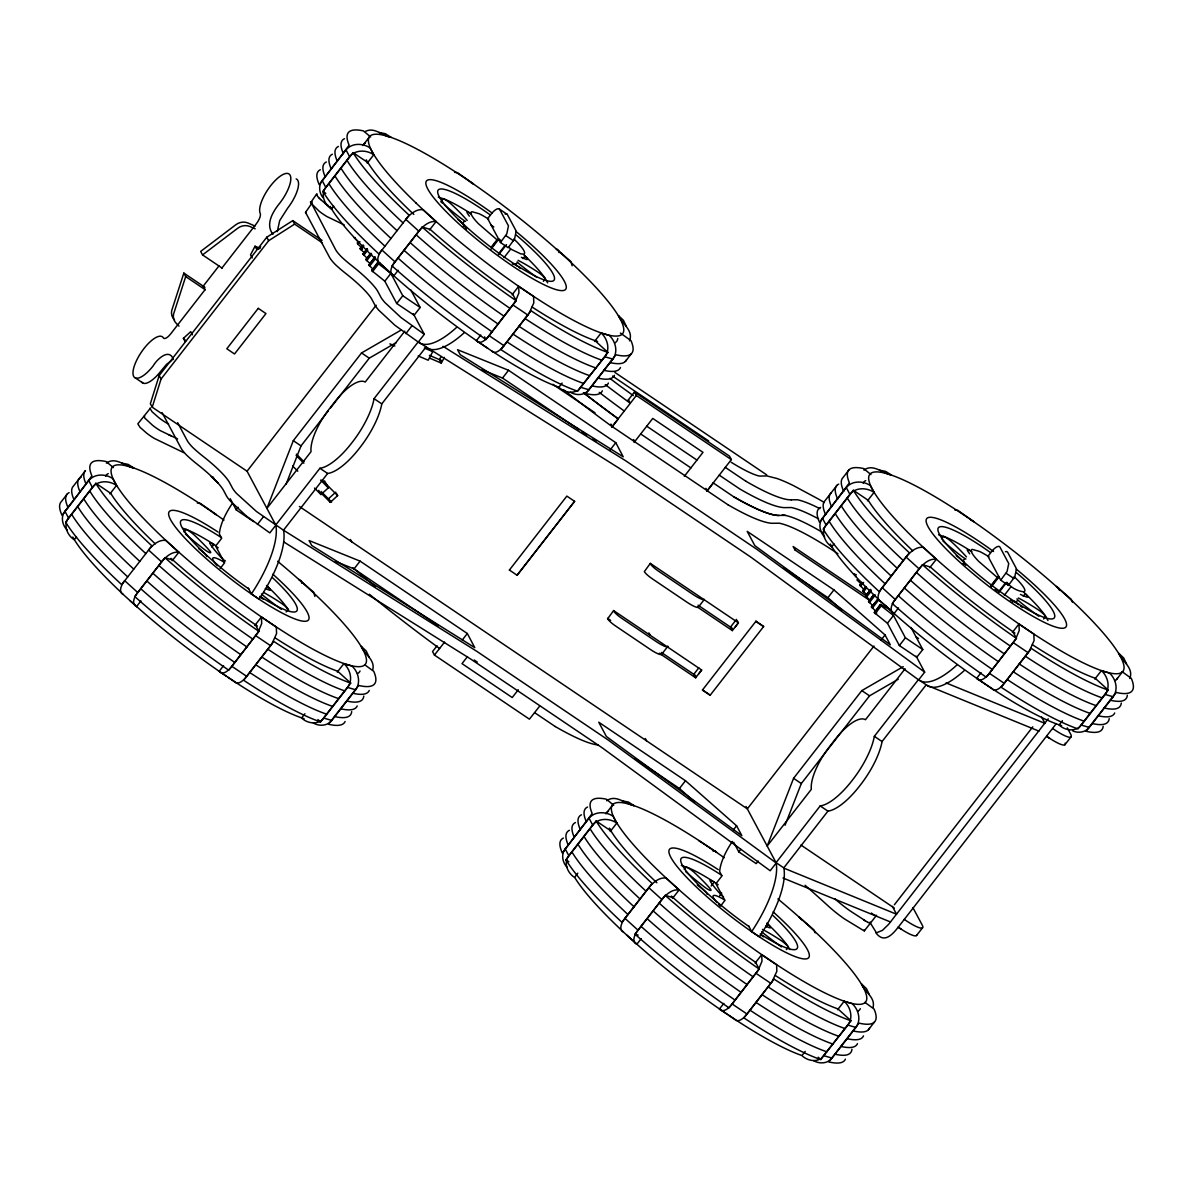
<?xml version="1.0" encoding="UTF-8"?>
<svg xmlns="http://www.w3.org/2000/svg" width="1193" height="1193" viewBox="0 0 1193 1193"><rect width="100%" height="100%" fill="white"/><g stroke="black" fill="none" stroke-linecap="round" stroke-linejoin="round"><path stroke-width="1.5" d="M314.892 596.44L313.714 592.31L298.921 579.44L301.262 581.245L301.844 583.332M572.133 265.771L570.955 261.625L556.162 248.755L558.503 250.56L559.085 252.648M364.521 253.005L360.092 248.77L362.12 245.743M367.444 258.463L363.015 254.243L367.056 248.621M370.367 263.936L365.938 259.701L369.979 254.094M368.846 265.174L374.915 256.972L368.846 265.174L373.275 269.394M410.839 290.003L420.16 307.481L414.135 315.235L396.732 303.499L384.832 281.205L371.769 270.647L377.823 262.43L380.179 263.235M371.769 270.647L377.823 262.43M864.224 589.581L859.795 585.36L861.838 582.333M867.147 595.053L862.718 590.818L865.76 586.509M870.07 600.511L865.656 595.844L870.681 589.387M872.978 605.984L868.579 601.317L873.604 594.845M875.901 611.442L871.486 606.79L878.331 599.14M911.02 627.488L922.785 649.529L916.746 657.283L899.358 645.547L887.443 623.253L874.394 612.695L880.449 604.493L890.575 610.026L877.526 599.02M874.394 612.695L880.449 604.493M372.812 669.646C375.243 659.49 364.223 654.405 361.225 646.263L366.206 651.005L369.01 656.851M873.097 1007.295C875.513 997.154 864.493 992.069 861.495 983.927L866.476 988.669L869.294 994.515M311.925 203.183L305.542 212.354L329.551 257.375A28.766 4.996 37.9 0 0 335.188 264.384A29.05 5.04 37.9 0 0 345.746 273.465A40.1 6.949 37.9 0 1 371.903 299.413L374.289 303.887A34.806 6.04 37.9 0 0 378.777 310.21L394.898 325.257L418.281 342.078L424.32 334.323L413.27 313.64M311.537 203.436L335.591 249.62A28.766 4.996 37.9 0 0 341.228 256.629A29.05 5.04 37.9 0 0 351.786 265.696A40.1 6.949 37.9 0 1 377.942 291.659L380.328 296.118A34.806 6.04 37.9 0 0 384.817 302.44L400.937 317.502L424.32 334.323M629.531 340.87C633.737 330.207 621.926 323.899 618.451 315.593L623.447 320.335L626.25 326.181M1129.801 678.534C1134.006 667.871 1122.21 661.563 1118.736 653.257L1123.717 657.999L1126.535 663.845M322.065 240.404L292.777 220.63L266.785 237.213L159.176 375.541L150.348 403.696L152.227 407.201L247.13 471.265M152.227 407.201L161.055 379.031L268.649 240.718L294.641 224.12L322.393 242.865M204.928 287.304L183.841 273.078L172.493 308.137A11.855 10.871 -28.1 0 0 174.521 320.007M183.841 273.078L185.705 276.567L174.357 311.641A11.855 10.871 -28.1 0 0 176.385 323.512L179.01 326.136M401.355 329.924L361.539 352.949L293.299 440.664L266.904 508.397L311.045 451.655A41.084 14.674 -56 0 1 328.358 410.124L335.68 400.714A41.084 14.674 -56 0 1 365.192 382.058L404.8 331.147M286.141 484.09L301.024 445.884L328.314 410.795M903.235 666.663L861.808 690.613L793.569 778.328L767.188 846.046L811.329 789.319A41.084 14.674 -56 0 1 828.628 747.787L835.95 738.378A41.084 14.674 -56 0 1 865.477 719.722L905.084 668.796M785.069 825.228L801.308 783.547L869.548 695.832L898.225 679.249M260.029 248.353L255.048 246.22L250.53 254.81L252.23 257.986M440.963 356.767L439.456 359.63L441.321 363.119L444.348 357.408M500.449 242.507L506.801 233.813L508.457 225.895L499.688 209.476A10.841 3.877 -56 0 0 491.948 213.129L487.683 218.617L500.449 242.507L508.173 247.726L514.541 239.032L516.196 231.114L507.428 214.695A10.841 3.877 -56 0 0 505.116 214.069M1000.718 580.171L1007.086 571.477L1008.741 563.558L999.973 547.14A10.841 3.877 -56 0 0 992.233 550.793L987.968 556.266L1000.718 580.171L1008.458 585.39L1014.811 576.696L1016.466 568.778L1007.697 552.359A10.841 3.877 -56 0 0 1005.386 551.733M109.95 493.887L116.526 485.417L112.932 478.691C105.804 473.71 94.56 473.397 88.774 480.6L64.929 511.245C60.455 516.882 62.334 525.218 67.136 530.02M116.526 485.417C109.398 480.451 98.154 480.123 92.368 487.326L68.523 517.986C62.975 525.084 67.24 535.418 74.264 539.743L76.456 536.925M367.19 163.217L373.767 154.747L370.173 148.007C363.045 143.041 351.801 142.728 346.015 149.915L322.17 180.575C318.233 185.541 319.187 192.834 322.915 197.62M373.767 154.747C366.639 149.781 355.395 149.453 349.609 156.656L325.764 187.316C320.216 194.414 324.481 204.749 331.505 209.073L333.697 206.255M610.219 831.551L616.811 823.081L613.217 816.34C606.089 811.374 594.845 811.061 589.059 818.249L565.199 848.909C560.74 854.546 562.619 862.882 567.406 867.684M616.811 823.081C609.683 818.1 598.439 817.787 592.653 824.989L568.793 855.649C563.26 862.748 567.525 873.082 574.549 877.407L577.83 873.172M867.46 500.866L874.051 492.411L870.458 485.67C863.329 480.704 852.085 480.391 846.299 487.579L822.439 518.239C817.98 523.876 819.859 532.212 824.646 537.014M874.051 492.411C866.923 487.43 855.679 487.117 849.893 494.32L826.033 524.965C820.501 532.063 824.766 542.412 831.775 546.737L833.982 543.919M304.901 713.742L301.605 717.977C307.421 723.733 318.397 725.15 323.795 718.097L347.64 687.436C353.158 680.144 350.369 669.362 343.882 663.636L337.291 672.106M313.282 722.988C319.038 726.462 327.478 726.09 331.773 720.438L355.618 689.778C361.121 682.485 358.347 671.704 351.846 665.977L343.882 663.636M578.217 390.066L604.881 356.767C610.398 349.474 607.61 338.693 601.123 332.966L594.532 341.437M570.508 392.303C576.279 395.793 584.719 395.42 588.999 389.768L612.859 359.108C618.362 351.816 615.588 341.034 609.086 335.308L601.123 332.966M821.261 1058.4L847.925 1025.1C853.427 1017.808 850.639 1007.026 844.152 1001.3L837.575 1009.77M813.551 1060.637C819.323 1064.111 827.763 1063.753 832.043 1058.102L855.903 1027.441C861.406 1020.149 858.617 1009.367 852.13 1003.641L844.152 1001.3M1062.426 720.721L1059.13 724.956C1064.946 730.727 1075.907 732.144 1081.305 725.09L1105.165 694.43C1110.668 687.138 1107.879 676.356 1101.393 670.63L1094.816 679.1M1072.79 730.951C1078.293 733.382 1085.511 732.398 1089.284 727.432L1113.129 696.772C1118.646 689.479 1115.858 678.698 1109.371 672.971L1101.393 670.63M1048.229 718.797L888.606 924.351L882.432 930.361L876.452 932.822L870.07 922.532M1055.969 724.017L897.867 927.677C892.14 934.82 883.894 943.976 875.692 932.538M172.239 560.71L178.831 552.24C171.807 551.3 165.782 556.877 161.562 561.843L137.717 592.503C134.839 596.023 130.678 603.926 136.569 606.581L140.953 600.929M429.48 230.04L436.071 221.57C429.048 220.63 423.023 226.208 418.803 231.174L394.958 261.834C392.079 265.353 387.919 273.257 393.809 275.911L398.194 270.259M672.524 898.374L679.115 889.903L666.052 878.048C659.028 877.109 653.003 882.686 648.783 887.652L624.938 918.312C622.06 921.831 617.899 929.735 623.79 932.389L636.838 944.245L641.237 938.593M929.765 567.704L936.356 559.234L923.293 547.378C916.269 546.424 910.244 552.016 906.024 556.982L882.179 587.642C879.301 591.161 875.14 599.05 881.03 601.704L894.079 613.56L898.478 607.923M679.115 889.903C672.077 888.964 666.067 894.541 661.847 899.507L638.001 930.167C635.123 933.687 630.963 941.59 636.838 944.245M936.356 559.234C929.317 558.279 923.307 563.871 919.087 568.837L895.227 599.497C892.364 603.017 888.203 610.905 894.079 613.56M223.553 665.679L219.169 671.331C223.106 676.118 229.28 669.646 231.889 666.335L258.016 632.35L261.699 623.566L261.431 616.99L254.855 625.46M480.794 335.009L476.41 340.661C480.347 345.448 486.52 338.976 489.13 335.665L515.257 301.68L518.94 292.896L518.672 286.32L512.08 294.79M219.169 671.331L234.037 681.367C237.989 686.154 244.147 679.697 246.757 676.371L271.795 644.086L276.567 633.602L276.314 627.041L261.431 616.99M476.41 340.661L491.277 350.697C495.229 355.484 501.388 349.012 503.998 345.702L529.036 313.416L533.808 302.933L533.539 296.356L518.672 286.32M723.838 1003.343L719.439 1008.995C723.39 1013.782 729.549 1007.31 732.159 1003.984L758.301 970.013L761.984 961.23L761.716 954.654L755.124 963.124M981.078 672.673L976.679 678.325C980.631 683.112 986.79 676.64 989.4 673.314L1015.541 639.344L1019.225 630.545L1018.956 623.984L1012.365 632.454M719.439 1008.995L734.321 1019.031C738.258 1023.818 744.432 1017.346 747.042 1014.035L772.065 981.75L776.852 971.266L776.583 964.69L761.716 954.654M976.679 678.325L991.562 688.361C995.499 693.148 1001.673 686.676 1004.282 683.35L1029.305 651.08L1034.092 640.581L1033.824 634.02L1018.956 623.984M659.267 653.227L695.653 677.788L701.648 670.004L613.605 610.577L607.625 618.809A7.904 1.372 37.9 0 0 615.439 625.893L650.23 649.38A19.744 3.43 37.9 0 0 661.369 652.467L695.623 675.536M697.487 607.073L732.368 630.605L738.363 622.821L737.155 620.509M218.945 265.935L203.213 286.156L205.092 289.645L170.674 333.891A9.261 3.311 -56 0 1 163.784 338.335L163.486 338.051A24.65 8.813 -56 0 0 143.965 348.565A24.65 8.813 -56 0 0 133.676 376.377A24.65 8.813 -56 0 0 153.196 365.848C156.686 359.645 169.331 347.372 173.388 359.54M221.943 267.993L256.346 223.762A9.261 3.311 -56 0 0 260.313 213.577A24.65 8.813 -56 0 1 270.617 185.78A24.65 8.813 -56 0 1 290.138 175.252A24.65 8.813 -56 0 1 279.833 203.049C273.108 211.325 264.95 224.18 272.943 234.305M67.375 493.872L61.335 501.627A179.591 31.152 37.9 0 0 61.708 514.66L62.051 515.361L73.131 501.135M258.613 249.218L260.685 246.548M183.797 452.654L154.449 438.472A15.226 2.64 37.9 0 1 146.724 433.208L140.013 427.303L137.836 423.843L150.482 408.081M344.18 224.881L327.091 216.649A15.226 2.64 37.9 0 1 319.366 211.385L310.568 202.75L316.518 194.25M95.843 483.284L65.645 522.102L66.107 522.892A179.591 31.152 37.9 0 0 120.269 583.347L121.686 584.659L151.884 545.842L150.452 544.53A179.591 31.152 37.9 0 1 96.29 484.075L95.843 483.284L110.487 493.171M353.083 152.615L353.531 153.405A179.591 31.152 37.9 0 0 407.693 213.86L409.124 215.172L378.927 253.99L377.495 252.662A179.591 31.152 37.9 0 1 323.348 192.207L322.885 191.432L353.083 152.615L367.727 162.502L366.296 159.817M363.91 144.025L369.949 136.256M361.613 247.533L357.945 244.282L359.958 241.702M360.092 248.77L363.119 244.893M360.868 249.755L363.895 245.862M363.015 254.243L367.041 249.069M363.79 255.213L367.817 250.038M365.938 259.701L370.963 253.244M366.713 260.685L371.739 254.213M369.621 266.143L375.661 258.389M372.544 271.616L378.584 263.847L377.808 262.878M183.99 531.929L186.004 529.334A7.904 1.372 37.9 0 1 195.19 535.896A76.203 13.212 37.9 0 1 209.953 551.091A7.844 1.357 37.9 0 1 204.316 549.436A76.203 13.212 37.9 0 1 185.347 533.942M441.231 201.259L443.244 198.664A7.904 1.372 37.9 0 1 452.43 205.226A76.203 13.212 37.9 0 1 467.194 220.407M172.791 560.009L164.932 557.698L134.749 596.515L136.226 597.842A179.591 31.152 37.9 0 0 227.073 669.064L228.743 670.198L258.941 631.395L255.391 624.759M430.032 229.339L422.173 227.028L391.99 265.845L393.466 267.172A179.591 31.152 37.9 0 0 484.313 338.38L485.983 339.528L516.181 300.711L512.632 294.089M384.832 281.205L390.872 273.436L378.584 263.847M376.168 305.229L247.055 471.205L275.851 525.159L269.827 532.913L246.444 516.092L230.324 501.045A34.806 6.04 37.9 0 1 225.835 494.707L223.449 490.248A40.1 6.949 37.9 0 0 197.292 464.301A29.05 5.04 37.9 0 1 186.734 455.219A28.766 4.996 37.9 0 1 181.097 448.21L162.084 412.614M253.602 521.595L236.199 509.858L238.212 507.279M396.732 303.499L402.772 295.745L390.872 273.436M211.907 547.05L213.905 544.455A7.904 1.372 37.9 0 0 210.207 544.023A76.203 13.212 37.9 0 0 220.496 556.803A7.844 1.357 37.9 0 0 223.27 559.308M220.123 568.539L224.597 562.783L215.65 546.036L221.689 538.267L219.378 533.942A36.7 13.108 -56 0 1 232.098 503.774M330.595 407.872L369.263 358.168L396.344 342.51M257.42 524.458L263.459 516.688M405.874 333.622L411.913 325.853M491.471 246.906L496.989 239.793L498.704 239.286L490.964 249.233M456.576 327.419A76.456 27.32 -56 0 1 418.191 341.929L374.05 398.671A49.852 17.806 -56 0 1 351.92 442.722A49.852 17.806 -56 0 1 319.918 468.267L275.777 524.995A76.456 27.32 -56 0 1 251.395 593.92L259.135 599.14A76.456 27.32 -56 0 0 283.502 530.214L327.643 473.472A49.852 17.806 -56 0 0 359.66 447.927A49.852 17.806 -56 0 0 381.79 403.875L425.931 347.148A76.456 27.32 -56 0 0 464.301 332.638M491.755 247.369L495.095 243.074M498.361 254.02L505.057 245.415M498.778 254.586L506.518 244.625M504.057 257.599L510.693 249.069L520.73 253.855L523.548 254.169A34.672 6.01 37.9 0 0 517.136 242.179L513.87 239.003M321.23 493.201L330.297 502.342L337.634 495.632L336.381 493.305M265.771 589.267L267.784 586.688A7.904 1.372 37.9 0 1 268.708 589.894A76.203 13.212 37.9 0 1 265.338 588.537M523.011 258.598L525.024 256.018A7.904 1.372 37.9 0 1 525.949 259.224A76.203 13.212 37.9 0 1 521.371 257.33M286.111 611.979L288.124 609.384A7.904 1.372 37.9 0 0 279.669 602.107A76.203 13.212 37.9 0 0 263.713 592.503M543.352 281.309L545.365 278.715A7.904 1.372 37.9 0 0 536.91 271.437A76.203 13.212 37.9 0 0 518.09 260.313M335.367 561.351L354.053 568.897L360.092 561.128L467.328 633.513L474.769 647.65L311.746 545.499L309.106 540.548L360.092 561.128M482.121 369.83L502.521 378.062L508.546 370.292L615.782 442.678L623.223 456.815L460.2 354.664L457.56 349.713L508.546 370.292M562.142 383.072L558.846 387.307C563.484 391.572 570.597 393.75 576.547 391.021M350.697 683.082L349.773 682.784A179.591 31.152 37.9 0 1 275.449 642.52L273.808 641.431L243.611 680.234L245.266 681.337A179.591 31.152 37.9 0 0 319.575 721.586L320.514 721.899L350.697 683.082L337.843 671.405M607.938 352.412L577.755 391.215L576.816 390.916A179.591 31.152 37.9 0 1 502.507 350.667L500.851 349.564L531.049 310.762L532.689 311.85A179.591 31.152 37.9 0 0 607.013 352.114L607.938 352.412L595.083 340.736M625.341 361.464L631.38 353.71M437.056 645.771L432.552 651.557L434.431 655.061L529.424 719.17L539.639 706.167M627.757 400.639L634.467 392.005L729.475 456.114L731.339 459.618L706.703 491.277M434.431 655.061L444.646 642.043M611.711 427.154L636.346 395.509L634.467 392.005M563.722 389.857A287.916 49.942 37.9 0 0 612.248 426.691L618.302 418.922A287.916 49.942 37.9 0 1 583.466 392.706M509.381 570.06L566.854 496.094L574.623 501.358L517.121 575.265L509.351 570M462.302 639.985L467.328 633.513M609.757 450.447L615.782 442.678M517.091 575.22L574.594 501.299M467.507 656.582L462.004 663.636L512.229 697.547L518.284 689.763M634.079 442.454L652.765 418.43L702.99 452.326L684.305 476.35M735.365 626.713L738.407 622.835L650.319 563.379L644.339 571.626A7.904 1.372 37.9 0 0 652.139 578.694L686.944 602.182A19.744 3.43 37.9 0 0 698.516 606.7M727.864 504.699L707.255 490.815L713.295 483.046M661.638 654.316L667.677 646.546M698.352 607.118L704.392 599.363A19.744 3.43 37.9 0 1 692.984 594.427L658.178 570.94A7.904 1.372 37.9 0 1 650.379 563.857L650.319 563.379M836.964 485.342L824.885 500.866A179.591 31.152 37.9 0 0 825.273 513.885L825.616 514.601M849.043 469.818L843.004 477.573A179.591 31.152 37.9 0 0 843.376 490.591L843.734 491.307M596.112 820.948L596.575 821.738A179.591 31.152 37.9 0 0 650.737 882.194L652.153 883.506L621.971 922.308L620.539 920.996A179.591 31.152 37.9 0 1 566.377 860.541L565.929 859.765L596.112 820.948L610.771 830.835L609.34 828.151M853.353 490.278L823.17 529.081L823.617 529.871A179.591 31.152 37.9 0 0 877.78 590.326L879.211 591.639L909.394 552.836L907.977 551.524A179.591 31.152 37.9 0 1 853.815 491.069L853.353 490.278L868.012 500.165M606.954 812.358L612.978 804.589M635.317 758.733L679.443 788.513L685.483 780.744L736.588 825.78L741.852 835.652L606.372 736.484L598.752 722.212L685.483 780.744M783.771 567.898L827.897 597.678L833.937 589.909L885.042 634.944L890.321 644.816L754.826 545.648L747.206 531.377L833.937 589.909M859.795 585.36L861.808 582.766M860.571 586.33L863.598 582.452M862.718 590.818L865.745 586.941M863.493 591.803L866.506 587.925M865.641 596.291L870.666 589.819M866.416 597.261L871.442 590.803M868.564 601.764L873.589 595.292M869.324 602.733L875.364 594.964M871.472 607.222L877.511 599.468M872.247 608.191L878.287 600.437M875.17 613.664L881.209 605.895L880.434 604.926M684.275 869.593L686.288 866.998A7.904 1.372 37.9 0 1 695.474 873.544A76.203 13.212 37.9 0 1 710.238 888.74A7.844 1.357 37.9 0 1 704.586 887.085A76.203 13.212 37.9 0 1 685.632 871.606M941.516 538.923L943.529 536.328A7.904 1.372 37.9 0 1 952.715 542.875A76.203 13.212 37.9 0 1 966.464 556.922M755.676 962.423L759.21 969.044L729.027 1007.861L727.357 1006.713A179.591 31.152 37.9 0 1 636.51 935.506L635.019 934.179L665.217 895.361L673.076 897.673M930.316 566.988L922.457 564.692L892.26 603.494L893.751 604.836A179.591 31.152 37.9 0 0 984.598 676.043L986.268 677.192L1016.451 638.374L1012.917 631.753M887.443 623.253L893.482 615.484L881.209 605.895M873.992 646.054L747.34 808.869L299.368 506.473M733.561 829.657L736.588 825.78M881.016 640.119L885.042 634.944M711.177 885.996L714.189 882.119A7.904 1.372 37.9 0 0 710.491 881.687A76.203 13.212 37.9 0 0 720.781 894.467A7.844 1.357 37.9 0 0 723.54 896.972M758.226 861.048L756.213 863.628L738.81 851.891L740.823 849.312M899.358 645.547L905.398 637.793L893.482 615.484M719.677 895.689L721.69 893.095M990.637 585.987L997.273 577.457L998.988 576.935L991.249 586.896M964.585 670.287A76.456 27.32 -56 0 1 926.2 684.812L882.059 741.539A49.852 17.806 -56 0 1 859.929 785.59A49.852 17.806 -56 0 1 827.927 811.136L783.786 867.878A76.456 27.32 -56 0 1 759.404 936.803L751.679 931.584A76.456 27.32 -56 0 0 776.061 862.658L820.188 805.916A49.852 17.806 -56 0 0 852.205 780.371A49.852 17.806 -56 0 0 874.335 736.32L918.476 679.592A76.456 27.32 -56 0 0 956.846 665.083M992.024 585.032L998.72 576.428M746.072 806.513L776.225 862.986L770.186 870.741L602.256 747.862L470.847 659.147L283.755 541.92M916.149 656.165L924.679 672.151L918.64 679.906L750.71 557.027L619.301 468.312L418.191 341.929M998.645 591.683L1005.341 583.079M999.063 592.25L1006.803 582.288C1010.889 587.508 1017.241 591.072 1023.818 591.817A34.672 6.01 37.9 0 0 1017.42 579.843L1014.139 576.666M1004.342 595.262L1010.978 586.732M766.04 926.931L768.053 924.351A7.904 1.372 37.9 0 1 768.993 927.558A76.203 13.212 37.9 0 1 765.608 926.2M1023.281 596.261L1025.294 593.682A7.904 1.372 37.9 0 1 1026.234 596.873A76.203 13.212 37.9 0 1 1020.403 594.412M786.381 949.643L788.394 947.048A7.904 1.372 37.9 0 0 779.939 939.771A76.203 13.212 37.9 0 0 762.536 929.392M1043.621 618.973L1045.635 616.378A7.904 1.372 37.9 0 0 1037.179 609.101A76.203 13.212 37.9 0 0 1018.36 597.976M805.111 885.281A432.149 74.965 37.9 0 1 828.762 906.471A27.737 4.817 37.9 0 0 844.54 918.953L864.254 930.958L876.587 915.255M894.377 904.771L1032.81 726.835M805.186 1051.406L801.89 1055.641C806.528 1059.906 813.641 1062.083 819.591 1059.354M916.492 935.536L922.532 927.781M1064.946 744.7L1070.986 736.946M850.982 1020.746L850.042 1020.447A179.591 31.152 37.9 0 1 775.733 980.184L774.093 979.095L743.895 1017.897L745.536 1018.986A179.591 31.152 37.9 0 0 819.859 1059.25L820.799 1059.548L850.982 1020.746L838.112 1009.069M1108.222 690.076L1078.025 728.878L1077.1 728.58A179.591 31.152 37.9 0 1 1002.776 688.316L1001.136 687.228L1031.334 648.41L1032.974 649.514A179.591 31.152 37.9 0 0 1107.283 689.763L1108.222 690.076L1095.353 678.385M1116.529 679.503L1122.568 671.734A160.354 27.812 37.9 0 0 950.448 506.19A160.354 27.812 37.9 0 0 916.164 540.548A160.354 27.812 37.9 0 0 1122.568 671.734M868.385 1029.798L874.424 1022.043M736.528 619.346L730.489 627.1L732.368 630.605M698.815 667.826L693.789 674.299L695.653 677.788M698.651 673.896L701.693 670.034M635.019 441.291L633.468 439.531M185.094 341.511L183.394 338.335L190.746 331.654L192.431 334.83M314.52 488.071L320.962 494.558L328.314 487.877L324.571 480.868M335.755 492.142L328.433 498.838L330.297 502.342M255.034 226.088L248.248 223.091A11.855 10.871 -28.1 0 0 235.498 224.985L200.678 251.41L202.556 254.914L237.377 228.489A11.855 10.871 -28.1 0 1 250.112 226.581L255.198 228.832M171.926 360.346L166.632 364.253L160.921 371.068A24.65 8.813 -56 0 1 141.4 381.596M106.401 463.108C115.796 456.322 124.937 466.433 133.87 468.044L128.173 464.405L121.925 463.152M863.911 470.087C873.321 463.302 882.447 473.412 891.395 475.023L885.683 471.399L879.435 470.146M606.67 800.757C616.08 793.971 625.207 804.082 634.154 805.693L628.443 802.069L622.194 800.816M317.01 193.892L316.607 194.981M310.478 202.02L312.223 202.064M144.442 415.835L144.696 417.982L152.764 425.454A15.226 2.64 37.9 0 0 160.488 430.718L177.593 438.935M365.341 131.454C374.691 126.547 382.431 136.181 391.11 137.359L385.414 133.735L379.15 132.483M454.578 172.344L457.441 172.642L473.561 184.005L470.519 182.246M197.337 503.014L200.2 503.312L216.321 514.675L213.279 512.915M954.847 510.007L957.711 510.291L973.831 521.669L970.789 519.909M712.489 850.713L715.353 851.012L716.59 852.339L698.68 840.543M791.198 499.822L797.401 499.763A115.065 19.968 37.9 0 1 819.845 508.636M782.205 514.988L785.322 515.301M512.99 263.802L515.794 264.115A34.672 6.01 37.9 0 0 516.852 262.982M355.082 237.526L354.261 237.839L358.69 242.075M358.004 242.984L357.199 242.865L357.945 244.282M360.107 248.338L362.463 249.128M363.03 253.796L363.835 253.93M365.953 259.269L366.758 259.388M368.876 264.727L369.681 264.861M371.784 270.2L372.589 270.319M857.707 579.574L856.887 579.887L861.316 584.123M859.825 584.913L860.63 585.047M865.656 595.844L866.461 595.978L793.136 546.513L795 550.003M868.579 601.317L869.384 601.436M871.486 606.79L872.292 606.909M874.409 612.248L876.766 613.053M438.293 197.128L444.586 199.171A73.399 12.735 37.9 0 1 469.043 212.429L471.459 213.979M609.877 362.508L610.727 362.732A179.591 31.152 37.9 0 0 626.489 359.779M603.837 370.277L604.687 370.486A179.591 31.152 37.9 0 0 620.449 367.533M597.797 378.032L598.647 378.256A179.591 31.152 37.9 0 0 614.425 375.303M591.773 385.801L592.608 386.01A179.591 31.152 37.9 0 0 608.385 383.057M938.578 534.792L944.871 536.835A73.399 12.735 37.9 0 1 969.327 550.092L971.728 551.643M1110.161 700.172L1110.996 700.395A179.591 31.152 37.9 0 0 1127.31 695.28M1104.121 707.941L1104.957 708.15A179.591 31.152 37.9 0 0 1121.271 703.05M1098.082 715.696L1098.932 715.919A179.591 31.152 37.9 0 0 1114.694 712.967M1092.042 723.465L1092.892 723.674A179.591 31.152 37.9 0 0 1109.192 718.574M352.636 693.178L353.486 693.401A179.591 31.152 37.9 0 0 369.248 690.449M346.596 700.947L347.446 701.171A179.591 31.152 37.9 0 0 363.761 696.056M340.572 708.702L341.407 708.925A179.591 31.152 37.9 0 0 357.184 705.973M334.532 716.471L335.367 716.695A179.591 31.152 37.9 0 0 351.681 711.58M681.337 865.462L687.63 867.505A73.399 12.735 37.9 0 1 712.087 880.762L718.156 884.729M852.92 1030.841L853.756 1031.065A179.591 31.152 37.9 0 0 869.533 1028.112M846.881 1038.611L847.716 1038.82A179.591 31.152 37.9 0 0 863.493 1035.867M840.841 1046.365L841.691 1046.589A179.591 31.152 37.9 0 0 857.454 1043.636M834.802 1054.135L835.652 1054.344A179.591 31.152 37.9 0 0 851.951 1049.244M604.881 356.767L612.859 359.108M581.036 387.427L588.999 389.768M1105.165 694.43L1113.129 696.772M1081.305 725.09L1089.284 727.432M347.64 687.436L355.618 689.778M323.795 718.097L331.773 720.438M635.019 934.179L638.166 935.088M847.925 1025.1L855.903 1027.441M824.065 1055.76L832.043 1058.102M601.913 360.167L600.974 359.868A179.591 31.152 37.9 0 1 526.65 319.605L525.009 318.516M595.874 367.936L594.934 367.638A179.591 31.152 37.9 0 1 520.61 327.374L518.97 326.286M589.834 375.691L588.895 375.392A179.591 31.152 37.9 0 1 514.571 335.129L512.93 334.04M583.795 383.46L582.855 383.162A179.591 31.152 37.9 0 1 508.546 342.898L506.891 341.809M1102.183 697.83L1101.243 697.532A179.591 31.152 37.9 0 1 1026.934 657.268L1025.294 656.18M1096.143 705.6L1095.204 705.287A179.591 31.152 37.9 0 1 1020.895 665.038L1019.254 663.934M1090.104 713.354L1089.179 713.056A179.591 31.152 37.9 0 1 1014.855 672.792L1013.215 671.704M1084.064 721.124L1083.14 720.811A179.591 31.152 37.9 0 1 1008.816 680.562L1007.175 679.458M182.947 528.29L187.346 529.856A73.399 12.735 37.9 0 1 211.802 543.098L215.411 545.425M344.673 690.851L343.733 690.538A179.591 31.152 37.9 0 1 269.409 650.289L267.769 649.186M338.633 698.606L337.694 698.308A179.591 31.152 37.9 0 1 263.37 658.044L261.729 656.955M332.593 706.375L331.654 706.062A179.591 31.152 37.9 0 1 257.345 665.813L255.69 664.71M326.554 714.13L325.614 713.832A179.591 31.152 37.9 0 1 251.305 673.568L249.65 672.479M844.942 1028.5L844.003 1028.202A179.591 31.152 37.9 0 1 769.694 987.938L768.053 986.85M838.903 1036.27L837.963 1035.971A179.591 31.152 37.9 0 1 763.654 995.708L762.014 994.619M832.863 1044.024L831.939 1043.726A179.591 31.152 37.9 0 1 757.615 1003.462L755.974 1002.374M826.824 1051.794L825.899 1051.495A179.591 31.152 37.9 0 1 751.575 1011.232L749.935 1010.143M1010.337 600.303L1016.078 601.779A34.672 6.01 37.9 0 0 1017.137 600.646M946.049 682.903L1045.008 723.39L1041.638 717.082M926.35 685.08L1038.969 731.145M783.935 868.161L896.554 914.226L892.349 906.352M783.011 878.018L890.515 921.98M424.41 348.088L432.746 351.637L428.212 360.226L418.221 355.961M429.391 355.335L441.619 360.554M429.584 358.109L441.321 363.119M389.887 343.867L394.883 346M856.335 574.787L853.979 573.982L856.246 576.845M213.607 477.364L211.25 476.559L218.304 483.284M873.947 914.673L875.006 915.12M867.908 922.428L870.293 923.188L870.174 922.055M168.526 434.625L171.538 436.056M867.922 922.428L850.579 911.198A27.737 4.817 37.9 0 1 834.802 898.702M168.616 424.037L166.528 422.948A15.226 2.64 37.9 0 1 158.803 417.684L152.093 411.779L149.915 408.304M863.628 919.952L865.208 920.936M442.961 346.283L625.341 460.558L756.75 549.257L924.679 672.151M1049.691 738.363L1046.693 736.364L1049.691 738.363A29.169 5.055 37.9 0 0 1065.14 743.15M901.237 929.198L898.24 927.2L901.237 929.198A29.169 5.055 37.9 0 0 916.791 934.924M499.405 209.088L507.129 214.308M491.188 225.194L493.783 226.953M505.817 235.588L513.542 240.807M1006.102 573.251L1013.826 578.471M498.45 238.764L501.015 240.509M620.405 333.041L631.008 340.691A179.591 31.152 37.9 0 1 616.766 354.962L615.916 354.753L585.733 393.556L586.568 393.779A179.591 31.152 37.9 0 0 602.346 390.827M1122.151 671.704L1131.292 678.34A179.591 31.152 37.9 0 1 1117.036 692.626L1116.201 692.417L1086.003 731.22L1086.853 731.443A179.591 31.152 37.9 0 0 1103.152 726.328M614.857 372.395L766.696 474.874M512.975 305.005L527.843 315.041M1013.26 642.654L1028.127 652.705M612.531 376.078L708.672 440.963M636.346 395.509L731.339 459.618M322.885 191.432L325.823 193.4M725.299 467.388L745.923 481.271M646.725 426.199L696.891 460.051M719.245 475.157L739.884 489.026A130.648 22.667 37.9 0 0 785.188 507.621L791.362 507.532A115.065 19.968 37.9 0 1 818.577 518.895M640.686 433.969L690.926 467.939M713.205 482.911L733.919 496.929A130.648 22.667 37.9 0 0 779.223 515.51M489.13 335.665L503.998 345.702M989.4 673.314L1004.282 683.35M552.836 384.325L595.009 412.793M707.121 490.651L612.128 426.542L610.891 424.246M794.97 549.943L869.831 600.511M915.985 636.794L918.565 638.538M402.772 295.745L420.16 307.481M905.398 637.793L922.785 649.529M502.521 378.062L579.112 429.763M582.169 431.821L586.777 434.923M592.906 439.069L595.963 441.127M918.476 679.592L926.2 684.812M361.539 352.949L369.263 358.168M861.808 690.613L869.548 695.832M755.84 621.404L763.565 626.623M202.556 254.914L222.137 268.127M698.039 605.194L732.338 628.353M374.05 398.671L381.79 403.875M874.335 736.32L882.059 741.539M185.705 276.567L205.285 289.78M607.565 618.332L610.607 620.39M702.498 689.957L710.238 695.176M293.299 440.664L301.024 445.884M793.569 778.328L801.308 783.547M319.918 468.267L327.643 473.472M820.188 805.916L827.927 811.136M135.376 377.957L143.1 383.177M800.906 845.032L894.288 908.052M354.053 568.897L438.308 625.758M776.061 862.658L783.786 867.878M474.188 660.027L477.245 662.07M534.598 712.639L555.222 726.522M215.65 546.036L218.23 547.766M364.64 664.71L373.767 671.361A179.591 31.152 37.9 0 1 359.525 685.647L358.675 685.423L328.493 724.226L329.328 724.449A179.591 31.152 37.9 0 0 345.105 721.497M864.91 1002.374L874.051 1009.024A179.591 31.152 37.9 0 1 859.795 1023.296L858.96 1023.087L828.762 1061.889L829.612 1062.113A179.591 31.152 37.9 0 0 845.375 1059.16M255.734 635.675L270.602 645.711M756.019 973.339L770.887 983.375M565.929 859.765L568.852 861.734M231.889 666.335L246.757 676.371M732.159 1003.984L747.042 1014.035M1052.703 728.55L1055.73 730.593A29.169 5.055 37.9 0 0 1070.643 734.157L1067.273 727.834M904.249 919.385L907.276 921.428A29.169 5.055 37.9 0 0 922.189 924.993L912.899 907.605M1016.451 638.374L1014.781 637.241A179.591 31.152 37.9 0 1 923.934 566.019L922.457 564.692M516.181 300.711L514.511 299.577A179.591 31.152 37.9 0 1 423.664 228.355L422.173 227.028M1010.411 646.144L1008.741 644.995A179.591 31.152 37.9 0 1 917.909 573.788L916.418 572.446M510.142 308.48L508.472 307.332A179.591 31.152 37.9 0 1 417.625 236.125L416.133 234.797M1004.387 653.898L1002.702 652.765A179.591 31.152 37.9 0 1 911.87 581.543L910.378 580.216M504.102 316.249L502.432 315.101A179.591 31.152 37.9 0 1 411.585 243.879L410.094 242.552M998.347 661.668L996.677 660.519A179.591 31.152 37.9 0 1 905.83 589.312L904.339 587.97M498.063 324.004L496.392 322.856A179.591 31.152 37.9 0 1 405.545 251.648L404.054 250.321M992.308 669.422L990.637 668.289A179.591 31.152 37.9 0 1 899.79 597.067L898.299 595.739M492.023 331.773L490.353 330.625A179.591 31.152 37.9 0 1 399.506 259.403L398.03 258.076M759.21 969.044L757.54 967.911A179.591 31.152 37.9 0 1 666.693 896.689L665.217 895.361M258.941 631.395L257.27 630.247A179.591 31.152 37.9 0 1 166.423 559.025L164.932 557.698M753.171 976.813L751.501 975.665A179.591 31.152 37.9 0 1 660.668 904.458L659.177 903.116M252.901 639.15L251.231 638.001A179.591 31.152 37.9 0 1 160.384 566.794L158.893 565.467M747.146 984.568L745.476 983.435A179.591 31.152 37.9 0 1 654.629 912.213L653.138 910.885M246.862 646.919L245.191 645.771A179.591 31.152 37.9 0 1 154.344 574.549L152.853 573.222M741.107 992.337L739.436 991.189A179.591 31.152 37.9 0 1 648.589 919.982L647.098 918.655M240.822 654.674L239.152 653.525A179.591 31.152 37.9 0 1 148.305 582.318L146.828 580.991M735.067 1000.092L733.397 998.959A179.591 31.152 37.9 0 1 642.55 927.736L641.059 926.409M234.782 662.443L233.112 661.295A179.591 31.152 37.9 0 1 142.265 590.073L140.789 588.745M633.334 395.629L618.735 385.056A324.958 56.369 37.9 0 1 609.936 378.42M776.225 862.986L608.296 740.092L476.887 651.393L283.502 530.214L256.48 511.514L236.363 493.276A34.806 6.04 37.9 0 1 231.874 486.953L229.488 482.494A40.1 6.949 37.9 0 0 203.332 456.531A29.05 5.04 37.9 0 1 192.759 447.464A28.766 4.996 37.9 0 1 187.137 440.456L177.623 422.65M997.273 577.457L978.678 561.351A34.672 6.01 37.9 0 1 972.28 549.376L979.483 551.42A33.21 5.756 37.9 0 1 988.967 556.833M496.989 239.793L478.408 223.688A34.672 6.01 37.9 0 1 472.01 211.713L479.198 213.756A33.21 5.756 37.9 0 1 488.683 219.184M827.897 597.678L841.706 609.847M320.485 199.425L325.406 203.615A15.226 2.64 37.9 0 0 328.09 205.599M679.443 788.513L694.639 801.905M870.95 474.605L863.672 468.551A179.591 31.152 37.9 0 0 849.416 482.837L819.576 522.355L819.233 521.639A179.591 31.152 37.9 0 1 820.605 507.413M906.024 556.982L919.087 568.837M882.179 587.642L895.227 599.497M370.665 136.941L363.388 130.887A179.591 31.152 37.9 0 0 349.146 145.173L319.292 184.691L318.949 183.976A179.591 31.152 37.9 0 1 320.32 169.749M436.071 221.57L423.023 209.714C415.984 208.775 409.974 214.352 405.754 219.318L418.803 231.174M394.958 261.834L381.894 249.978C379.016 253.498 374.87 261.401 380.746 264.056L393.809 275.911M613.709 805.275L606.432 799.221A179.591 31.152 37.9 0 0 592.175 813.507L562.335 853.025L561.992 852.309A179.591 31.152 37.9 0 1 563.364 838.082M648.783 887.652L661.847 899.507M818.219 1057.222L820.799 1059.548M624.938 918.312L638.001 930.167M113.424 467.626L106.147 461.557A179.591 31.152 37.9 0 0 91.906 475.843L74.13 499.837L73.787 499.136A179.591 31.152 37.9 0 1 73.414 486.103L85.493 470.579A179.591 31.152 37.9 0 0 85.866 483.612L86.209 484.313M178.831 552.24L165.782 540.384C158.744 539.445 152.734 545.022 148.514 549.988L161.562 561.843M317.934 719.558L320.514 721.899M137.717 592.503L124.654 580.648C121.775 584.167 117.63 592.071 123.505 594.725L136.569 606.581M903.355 560.591L901.938 559.278A179.591 31.152 37.9 0 1 847.776 498.823L847.313 498.033M897.33 568.36L895.898 567.048A179.591 31.152 37.9 0 1 841.736 506.593L841.289 505.802M891.29 576.115L889.859 574.802A179.591 31.152 37.9 0 1 835.696 514.347L835.249 513.557M885.251 583.884L883.819 582.572A179.591 31.152 37.9 0 1 829.657 522.116L829.21 521.326M403.085 222.927L401.653 221.615A179.591 31.152 37.9 0 1 347.491 161.159L347.044 160.384M397.045 230.696L395.614 229.384A179.591 31.152 37.9 0 1 341.452 168.929L341.004 168.138M391.006 238.451L389.574 237.139A179.591 31.152 37.9 0 1 335.412 176.683L334.965 175.908M384.966 246.22L383.535 244.908A179.591 31.152 37.9 0 1 329.387 184.453L328.925 183.662M646.114 891.26L644.697 889.948A179.591 31.152 37.9 0 1 590.535 829.493L590.088 828.717M640.089 899.03L638.658 897.718A179.591 31.152 37.9 0 1 584.495 837.262L584.048 836.472M634.05 906.784L632.618 905.472A179.591 31.152 37.9 0 1 578.456 845.017L578.009 844.241M628.01 914.554L626.579 913.241A179.591 31.152 37.9 0 1 572.416 852.786L571.969 851.996M145.844 553.612L144.413 552.299A179.591 31.152 37.9 0 1 90.25 491.829L89.803 491.054M139.805 561.366L138.373 560.054A179.591 31.152 37.9 0 1 84.211 499.599L83.764 498.808M133.765 569.136L132.334 567.823A179.591 31.152 37.9 0 1 78.186 507.353L77.724 506.578M127.726 576.89L126.294 575.578A179.591 31.152 37.9 0 1 72.147 515.122L71.684 514.332M1024.026 592.474L1027.084 595.367A73.399 12.735 37.9 0 1 1044.904 615.26L1047.961 620.539M523.742 254.81L526.799 257.703A73.399 12.735 37.9 0 1 544.619 277.596L547.676 282.89M766.786 923.143L769.843 926.036A73.399 12.735 37.9 0 1 787.663 945.93L789.945 949.613M266.501 585.48L269.558 588.373A73.399 12.735 37.9 0 1 287.379 608.266L288.646 610.19M318.62 197.591L320.574 199.544M183.394 338.335L185.869 340.84M296.401 454.115L303.947 461.721M322.08 479.974L337.634 495.632M296.118 455.458L303.842 463.227M320.589 480.093L328.314 487.877M321.156 491.501L331.594 502.029M292.628 466.016L297.788 471.205M508.606 246.847L510.693 249.069M318.695 197.71L316.533 194.847M864.12 929.824L864.507 930.779M1007.116 582.885L1008.458 585.39M846.299 487.579L849.893 494.32M822.439 518.239L826.033 524.965M830.343 544.053L831.775 546.737M705.898 488.355L707.255 490.815M628.428 399.759L630.307 403.264A287.916 49.942 37.9 0 1 605.254 384.608M611.01 424.365L612.248 426.691M648.903 632.901L650.14 635.243M484.567 336.873L485.983 339.528M733.71 842.333L738.81 851.891M346.015 149.915L349.609 156.656M748.533 925.679L751.679 931.584M645.294 738.512L646.546 740.838M322.17 180.575L325.764 187.316M330.058 206.389L331.505 209.073M292.777 220.63L294.641 224.12M589.059 818.249L592.653 824.989M266.785 237.213L268.649 240.718M255.048 246.22L256.749 249.397M565.199 848.909L568.793 855.649M350.444 539.49L351.711 541.846M318.725 490.353L320.962 494.558M230.249 498.704L236.199 509.858M159.176 375.541L161.055 379.031M248.248 588.015L251.395 593.92M88.774 480.6L92.368 487.326M64.929 511.245L68.523 517.986M72.833 537.059L74.264 539.743M305.542 212.354L306.228 213.681M837.695 499.077L837.337 498.361A179.591 31.152 37.9 0 1 838.724 484.119M831.655 506.831L831.297 506.115A179.591 31.152 37.9 0 1 830.925 493.097M343.45 153.643L343.107 152.928A179.591 31.152 37.9 0 1 344.479 138.701M337.41 161.413L337.067 160.697A179.591 31.152 37.9 0 1 338.439 146.456M331.371 169.167L331.028 168.452A179.591 31.152 37.9 0 1 332.4 154.225M325.331 176.937L324.988 176.221A179.591 31.152 37.9 0 1 326.36 161.98M586.494 821.977L586.136 821.261A179.591 31.152 37.9 0 1 587.523 807.035M580.454 829.746L580.096 829.031A179.591 31.152 37.9 0 1 581.483 814.789M574.415 837.501L574.057 836.785A179.591 31.152 37.9 0 1 575.444 822.559M568.375 845.27L568.032 844.555A179.591 31.152 37.9 0 1 569.404 830.313M80.17 492.083L79.827 491.367A179.591 31.152 37.9 0 1 81.199 477.125M68.09 507.607L67.747 506.891A179.591 31.152 37.9 0 1 69.119 492.649M801.935 919.863L799.191 917.089L813.999 929.958L815.192 932.837M1072.432 602.167L1071.239 599.289L1056.431 586.419L1058.787 588.224L1059.369 590.311M613.605 610.577L613.664 611.055A7.904 1.372 37.9 0 0 621.478 618.123L656.269 641.61A19.744 3.43 37.9 0 0 667.841 646.129M277.283 231.651L279.684 220.616L287.573 208.268A24.65 8.813 -56 0 0 296.162 178.89M328 205.479A15.226 2.64 37.9 0 1 325.331 203.496M733.814 496.78A130.648 22.667 37.9 0 0 779.148 515.376L785.412 515.421A115.065 19.968 37.9 0 1 822.081 532.153M624.267 411.033A287.916 49.942 37.9 0 1 599.214 392.378M439.606 648.515A287.916 49.942 37.9 0 1 369.353 594.248M598.14 744.999A130.648 22.667 37.9 0 1 555.207 726.507M375.392 586.494A287.916 49.942 37.9 0 1 352.934 567.808M727.849 504.684A130.648 22.667 37.9 0 0 773.183 523.28L779.357 523.205A115.065 19.968 37.9 0 1 837.948 553.746M618.302 418.922A287.916 49.942 37.9 0 1 583.541 392.84M731.19 462.273A73.563 12.765 37.9 0 0 753.305 474.083L755.184 474.799A49.972 8.664 37.9 0 0 761.775 476.007L766.965 475.947L776.911 478.482A135.555 23.517 37.9 0 1 793.673 485.73L818.577 499.136A162.188 28.14 37.9 0 1 824.408 502.551M791.227 499.837A130.648 22.667 37.9 0 1 745.893 481.241M466.508 228.996A34.672 6.01 37.9 0 1 464.256 221.659M617.75 338.394A160.354 27.812 37.9 0 1 614.678 342.928M597.589 341.452A160.354 27.812 37.9 0 1 532.093 307.048M511.886 293.508A160.354 27.812 37.9 0 1 430.777 229.921M413.807 214.427A160.354 27.812 37.9 0 1 368.16 162.994M362.881 145.531A160.354 27.812 37.9 0 1 365.476 142.936M515.972 231.457A88.193 15.3 37.9 0 1 550.033 287.438A88.193 15.3 37.9 0 1 433.372 197.307A88.193 15.3 37.9 0 1 492.113 213.025M516.271 235.096A73.399 12.735 37.9 0 1 539.952 278.237A73.399 12.735 37.9 0 1 444.184 204.018A73.399 12.735 37.9 0 1 489.92 214.68M471.146 213.786A7.904 1.372 37.9 0 0 467.447 213.353A76.203 13.212 37.9 0 0 469.386 216.172M518.597 267.098A76.203 13.212 37.9 0 1 520.387 268.485M512.319 263.817A7.844 1.357 37.9 0 1 513.765 264.085M514.556 264.473A7.844 1.357 37.9 0 1 517.508 266.307M463.361 226.029A7.844 1.357 37.9 0 0 459.529 220.78A76.203 13.212 37.9 0 0 457.769 219.393M444.228 204.689A76.203 13.212 37.9 0 0 461.557 218.766A7.844 1.357 37.9 0 0 465.598 221.391M442.588 203.272A76.203 13.212 37.9 0 1 440.963 201.856M517.18 261.834A7.844 1.357 37.9 0 0 520.625 265.07A76.203 13.212 37.9 0 0 536.716 277.298M558.249 386.979A160.354 27.812 37.9 0 1 491.904 351.04M487.892 348.386A160.354 27.812 37.9 0 1 330.386 206.956M860.302 1008.667A160.354 27.812 37.9 0 1 857.722 1011.261M837.516 1008.741A160.354 27.812 37.9 0 1 775.137 975.382M754.93 961.841A160.354 27.812 37.9 0 1 671.361 896.077M656.851 882.76A160.354 27.812 37.9 0 1 609.653 828.717M605.925 813.865A160.354 27.812 37.9 0 1 608.505 811.27M777.911 898.94A160.354 27.812 37.9 0 1 837.635 998.72A160.354 27.812 37.9 0 1 627.011 837.113A160.354 27.812 37.9 0 1 724.24 857.752M773.124 911.855A88.193 15.3 37.9 0 1 790.109 954.475A88.193 15.3 37.9 0 1 679.533 869.473A88.193 15.3 37.9 0 1 718.231 869.652M772.825 915.374A73.399 12.735 37.9 0 1 797.178 948.45A73.399 12.735 37.9 0 1 760.18 934M749.144 926.648A73.399 12.735 37.9 0 1 682.321 865.149A73.399 12.735 37.9 0 1 721.735 875.334M763.431 936.818A76.203 13.212 37.9 0 0 761.641 935.431A7.844 1.357 37.9 0 0 760.552 934.641M706.524 893.005A7.844 1.357 37.9 0 0 702.573 889.113A76.203 13.212 37.9 0 0 697.249 884.938M706.867 893.542A7.844 1.357 37.9 0 1 707.002 894.243M761.716 931.703A7.844 1.357 37.9 0 0 763.669 933.403A76.203 13.212 37.9 0 0 781.534 946.929M718.574 904.264A25.217 4.369 37.9 0 0 720.497 906.188L724.882 900.447L715.919 883.685L721.959 875.93L719.662 871.606A36.7 13.108 -56 0 1 732.383 841.438M716.889 902.475A25.217 4.369 37.9 0 1 724.688 900.029M801.293 1055.313A160.354 27.812 37.9 0 1 728.237 1014.915M726.88 1014.005A160.354 27.812 37.9 0 1 626.787 935.088M623.328 931.882A160.354 27.812 37.9 0 1 574.966 877.899M965.763 565.318A34.672 6.01 37.9 0 1 964.54 559.323M1117.543 677.982A160.354 27.812 37.9 0 1 1114.963 680.577M1094.756 678.071A160.354 27.812 37.9 0 1 1032.377 644.712M1014.9 633.051A160.354 27.812 37.9 0 1 931.062 567.585M912.764 550.823A160.354 27.812 37.9 0 1 868.444 500.657M863.165 483.195A160.354 27.812 37.9 0 1 865.745 480.6M1016.242 569.106A88.193 15.3 37.9 0 1 1050.079 624.998A88.193 15.3 37.9 0 1 933.299 534.524A88.193 15.3 37.9 0 1 993.53 551.509M1016.555 572.759A73.399 12.735 37.9 0 1 1040.236 615.886A73.399 12.735 37.9 0 1 944.453 541.682A73.399 12.735 37.9 0 1 990.205 552.344M971.43 551.449A7.904 1.372 37.9 0 0 967.732 551.017A76.203 13.212 37.9 0 0 969.67 553.82M1020.671 606.133A76.203 13.212 37.9 0 1 1022.446 607.535M1012.544 602.033A7.844 1.357 37.9 0 1 1014.035 601.749M1014.825 602.122A7.844 1.357 37.9 0 1 1018.882 604.762M963.631 563.678A7.844 1.357 37.9 0 1 963.064 563.514M964.033 563.707A7.844 1.357 37.9 0 0 959.813 558.443A76.203 13.212 37.9 0 0 956.264 555.655M942.873 540.936A76.203 13.212 37.9 0 0 961.826 556.415A7.844 1.357 37.9 0 0 965.883 559.055M1016.943 598.841A7.844 1.357 37.9 0 0 1020.91 602.733A76.203 13.212 37.9 0 0 1038.775 616.244M997.587 591.072A25.217 4.369 37.9 0 1 995.066 589.417M1061.636 725.687A160.354 27.812 37.9 0 1 885.191 605.477M879.211 599.93A160.354 27.812 37.9 0 1 832.207 547.229M304.126 718.693A160.354 27.812 37.9 0 1 227.952 677.266M226.595 676.356A160.354 27.812 37.9 0 1 130.037 600.646M123.043 594.218A160.354 27.812 37.9 0 1 74.697 540.235M360.032 671.003A160.354 27.812 37.9 0 1 357.438 673.598M337.246 671.077A160.354 27.812 37.9 0 1 274.852 637.718M257.39 626.071A160.354 27.812 37.9 0 1 171.091 558.413M155.239 543.844A160.354 27.812 37.9 0 1 110.919 493.663M105.64 476.201A160.354 27.812 37.9 0 1 108.235 473.606M277.626 561.277A160.354 27.812 37.9 0 1 337.365 661.056A160.354 27.812 37.9 0 1 126.726 499.449A160.354 27.812 37.9 0 1 223.956 520.088M272.839 574.191A88.193 15.3 37.9 0 1 289.824 616.811A88.193 15.3 37.9 0 1 179.248 531.81A88.193 15.3 37.9 0 1 217.946 531.989M272.541 577.725A73.399 12.735 37.9 0 1 296.893 610.801A73.399 12.735 37.9 0 1 259.91 596.336M248.86 588.984A73.399 12.735 37.9 0 1 182.052 527.485A73.399 12.735 37.9 0 1 221.451 537.67M263.146 599.154A76.203 13.212 37.9 0 0 261.356 597.768A7.844 1.357 37.9 0 0 260.268 596.977M206.732 556.579A7.844 1.357 37.9 0 0 202.288 551.464A76.203 13.212 37.9 0 0 198.754 548.661M225.417 560.978A7.844 1.357 37.9 0 1 224.329 560.158M261.446 594.039A7.844 1.357 37.9 0 0 263.385 595.739A76.203 13.212 37.9 0 0 281.265 609.265M217.409 565.691A25.217 4.369 37.9 0 1 224.403 562.365M258.24 308.346L226.804 348.759L234.529 353.978L265.964 313.565L258.24 308.346M755.959 621.225L702.423 690.046L710.163 695.265L763.699 626.444L755.959 621.225M872.694 914.002L871.248 913.182L872.694 914.017M415.895 202.885A160.354 27.812 37.9 0 0 622.284 334.07A160.354 27.812 37.9 0 0 450.179 168.526A160.354 27.812 37.9 0 0 415.895 202.885"/></g></svg>
